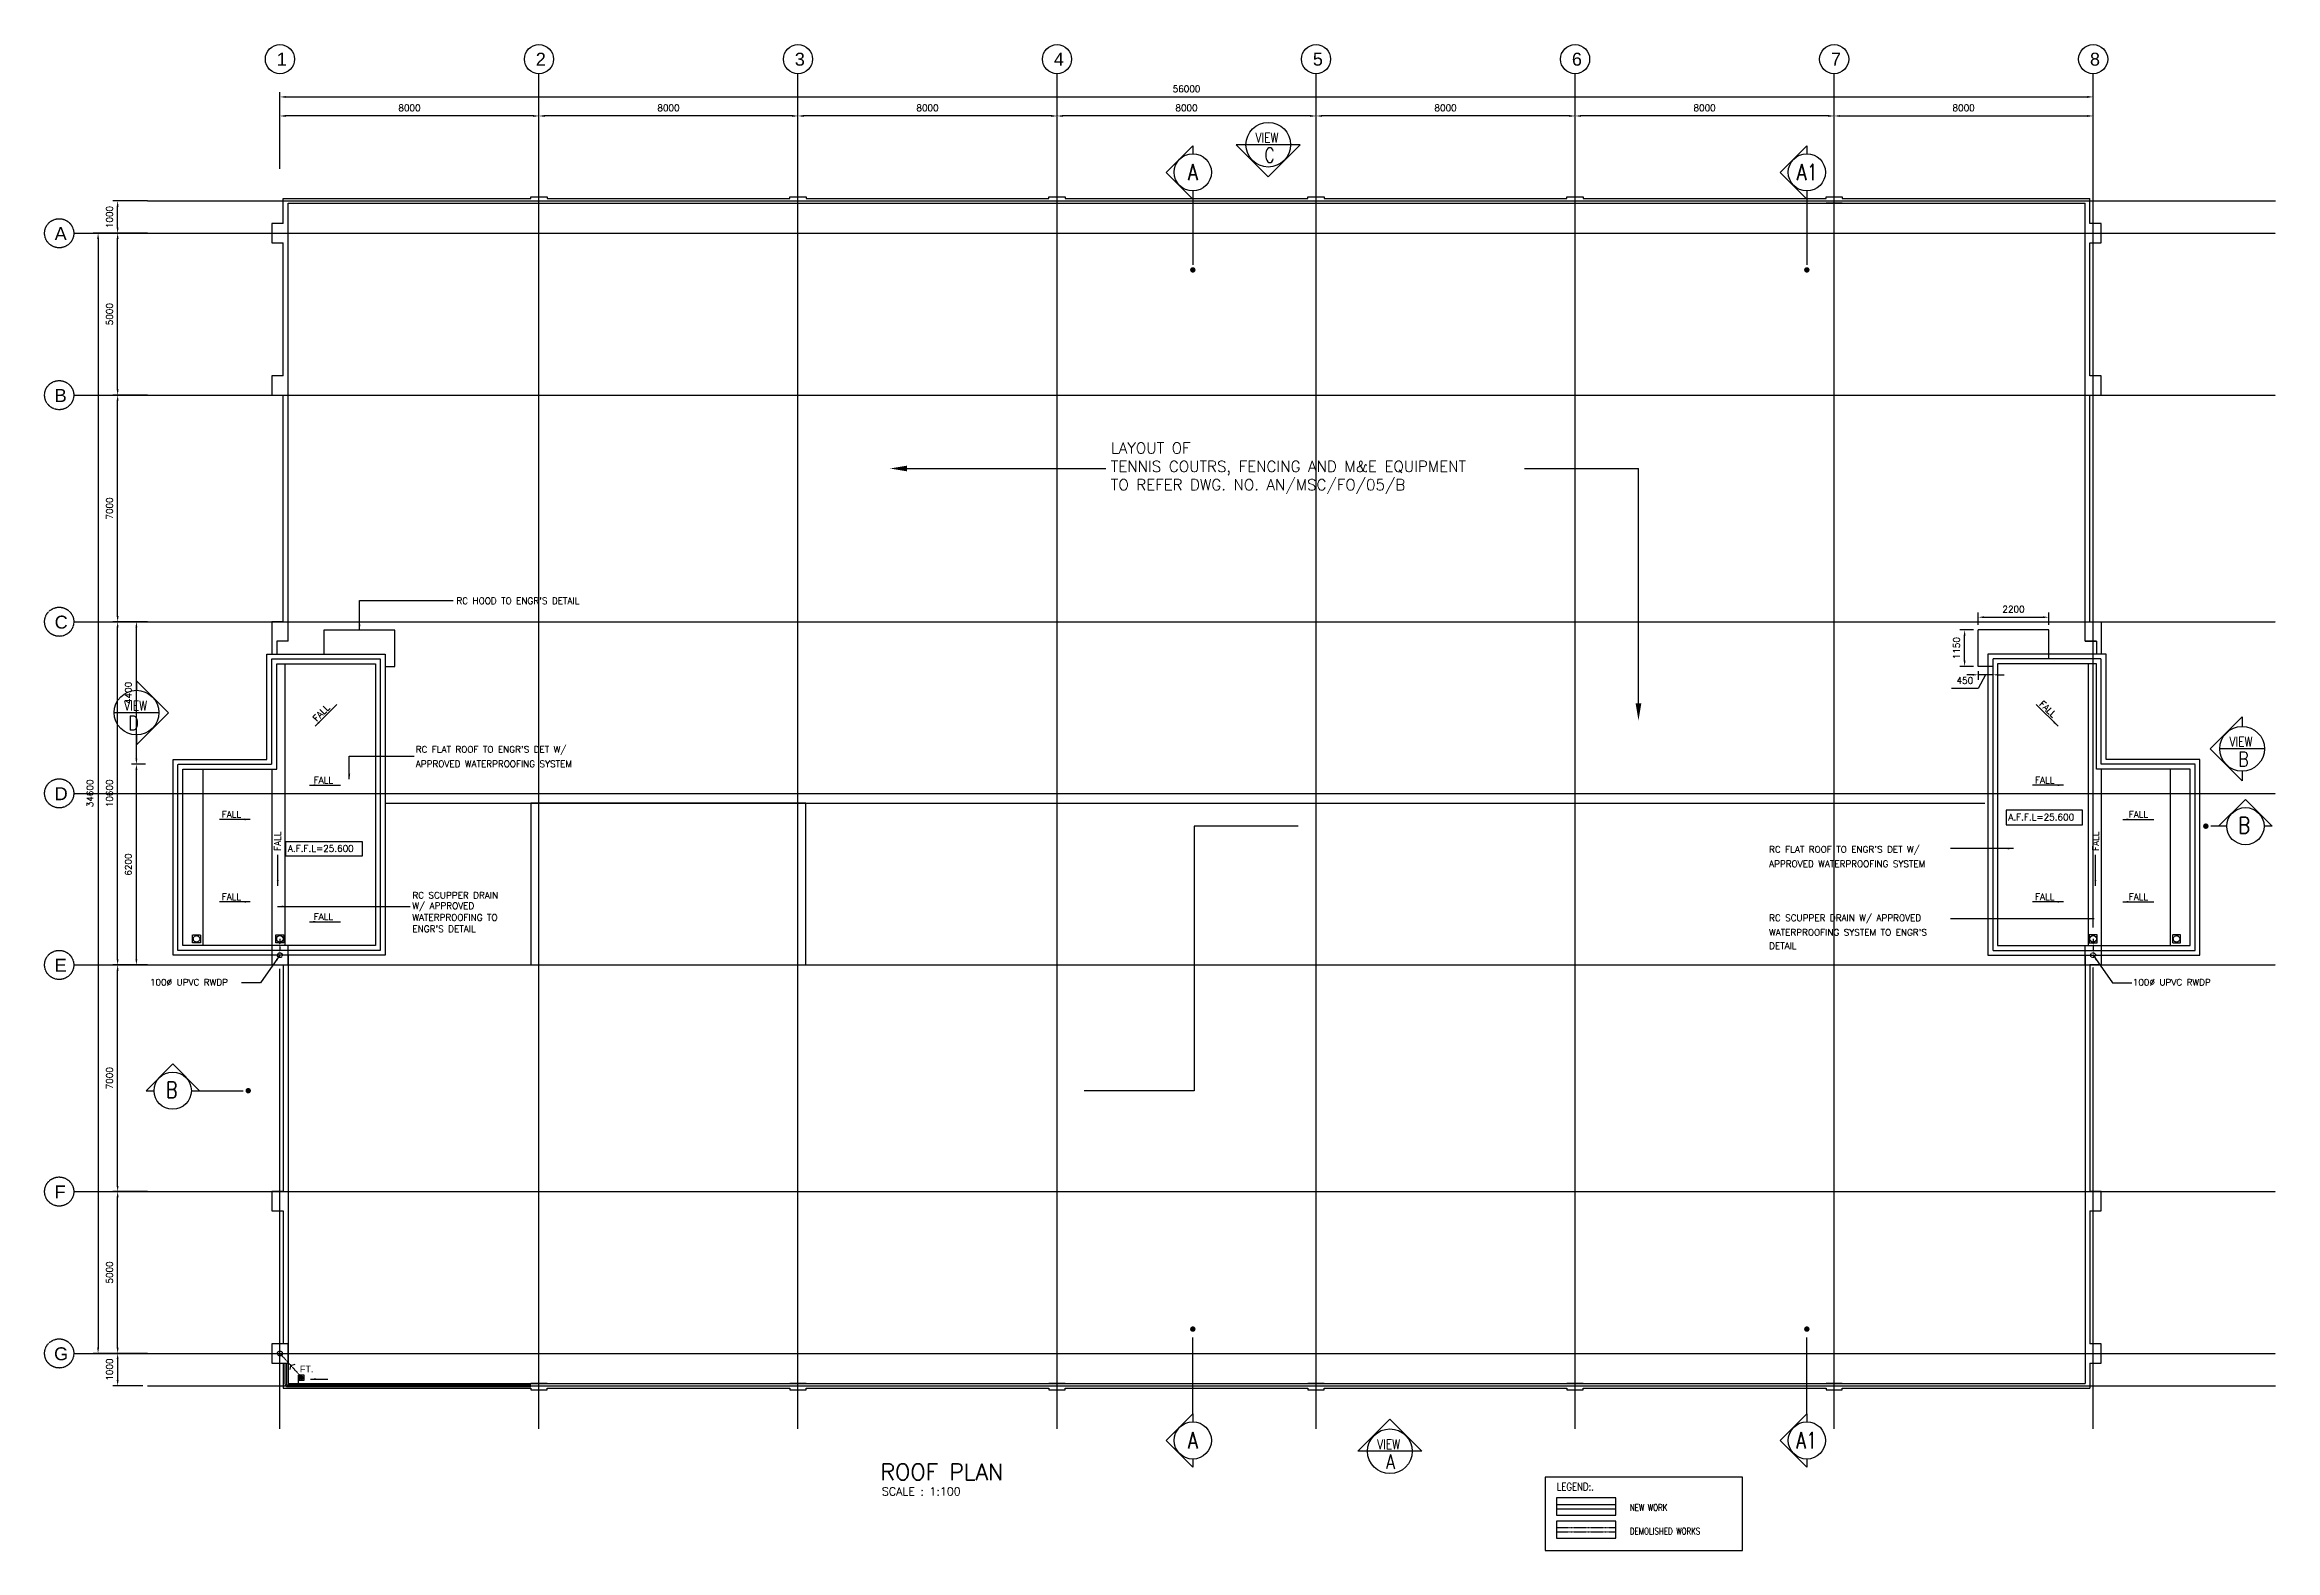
# Model space of a CAD drawing. Header units: millimetres. Extents: x -312260 to 194620, y -310600 to 21683.
# Drawn here: x 125724 to 194620, y -25303 to 21208 of the extents above; entities that cross this region are included whole.
import ezdxf

# ---------------------------------------------------------------- set-up
doc = ezdxf.new("R2010")
doc.units = ezdxf.units.MM
doc.header["$LTSCALE"] = 5
doc.header["$MEASUREMENT"] = 0
doc.header["$PDMODE"] = 3
for name, pattern in [('CENTER', [2, 1.25, -0.25, 0.25, -0.25]), ('DASHDOT', [1, 0.5, -0.25, 0, -0.25]), ('DASHDOT2', [0.5, 0.25, -0.125, 0, -0.125]), ('DASHED', [0.75, 0.5, -0.25]), ('DASHED2', [0.375, 0.25, -0.125]), ('DASHEDX2', [1.5, 1, -0.5]), ('HIDDEN', [0.375, 0.25, -0.125]), ('HIDDEN2', [0.1875, 0.125, -0.0625])]:
    doc.linetypes.add(name, pattern=pattern)
for name, color, linetype in [('DEMOLISHED- ASBUILT', 8, 'DASHED2'), ('DIM', 7, 'Continuous'), ('DRAIN', 5, 'Continuous'), ('extension', 7, 'Continuous'), ('FIX', 5, 'Continuous'), ('GRID', 9, 'CENTER'), ('HORDING', 4, 'DASHDOT'), ('LINE', 7, 'Continuous'), ('RAIL', 1, 'Continuous'), ('RWDP', 1, 'Continuous'), ('SPEC', 7, 'Continuous'), ('T35', 2, 'Continuous'), ('TEXT', 7, 'Continuous'), ('wall', 2, 'Continuous')]:
    doc.layers.add(name, color=color, linetype=linetype)
doc.styles.add('E', font='ROMANS.SHX', dxfattribs={"width": 0.9})
doc.styles.add('HELV', font='HELV.shx')
doc.styles.add('HELVL', font='HELVL.shx')
doc.styles.add('ROMANS', font='romans.shx', dxfattribs={"width": 0.9, "height": 450})
doc.styles.add('S100', font='ROMANS.shx', dxfattribs={"height": 200})
doc.dimstyles.new('S100', dxfattribs={"dimscale": 0, "dimtxt": 150, "dimasz": 175, "dimexe": 150, "dimexo": 150, "dimgap": 150, "dimtad": 1, "dimdec": 0, "dimzin": 0, "dimdsep": 46, "dimtxsty": 'S100', "dimcen": 0, "dimdle": 100, "dimclrd": 5, "dimclre": 5, "dimclrt": 1, "dimaunit": 1, "dimadec": 0, "dimazin": 0, "dimtfac": 1, "dimtdec": 0, "dimtofl": 0, "dimtmove": 1, "dimatfit": 3, "dimfxl": 1, "dimtolj": 1, "dimtzin": 0, "dimarcsym": 0})

# ---------------------------------------------------------------- blocks, each defined once
blk = doc.blocks.new('*D58')
at = {"layer": 'DEFPOINTS', "color": 0}
for p in [(172992, 19004), (172992, 19004), (180992, 17546)]:
    blk.add_point(p, dxfattribs=at)
at = {"layer": 'DIM', "color": 5, "lineweight": -2}
for p, q in [((180817, 19004), (173167, 19004)), ((180992, 17696), (180992, 19154))]:
    blk.add_line(p, q, dxfattribs=at)
at = {"layer": 'DIM', "color": 5}
for points in [[(173167, 19033), (173167, 18974), (172992, 19004)], [(180817, 19033), (180817, 18974), (180992, 19004)]]:
    blk.add_solid(points, dxfattribs=at)
at = {"layer": 'DIM', "color": 1, "insert": (176992, 19254), "char_height": 200, "attachment_point": 5, "style": 'S100'}
blk.add_mtext('\\A1;8000', dxfattribs=at)
blk = doc.blocks.new('*D59')
at = {"layer": 'DEFPOINTS', "color": 0}
for p in [(164992, 19004), (164992, 19004), (172992, 19004)]:
    blk.add_point(p, dxfattribs=at)
at = {"layer": 'DIM', "color": 5, "lineweight": -2}
blk.add_line((172817, 19004), (165167, 19004), dxfattribs=at)
at = {"layer": 'DIM', "color": 5}
for points in [[(165167, 19033), (165167, 18974), (164992, 19004)], [(172817, 19033), (172817, 18974), (172992, 19004)]]:
    blk.add_solid(points, dxfattribs=at)
at = {"layer": 'DIM', "color": 1, "insert": (168992, 19254), "char_height": 200, "attachment_point": 5, "style": 'S100'}
blk.add_mtext('\\A1;8000', dxfattribs=at)
blk = doc.blocks.new('*D60')
at = {"layer": 'DEFPOINTS', "color": 0}
for p in [(156992, 19004), (156992, 19004), (164992, 19004)]:
    blk.add_point(p, dxfattribs=at)
at = {"layer": 'DIM', "color": 5, "lineweight": -2}
blk.add_line((164817, 19004), (157167, 19004), dxfattribs=at)
at = {"layer": 'DIM', "color": 5}
for points in [[(157167, 19033), (157167, 18974), (156992, 19004)], [(164817, 19033), (164817, 18974), (164992, 19004)]]:
    blk.add_solid(points, dxfattribs=at)
at = {"layer": 'DIM', "color": 1, "insert": (160992, 19254), "char_height": 200, "attachment_point": 5, "style": 'S100'}
blk.add_mtext('\\A1;8000', dxfattribs=at)
blk = doc.blocks.new('*D61')
at = {"layer": 'DEFPOINTS', "color": 0}
for p in [(148992, 19004), (148992, 19004), (156992, 19004)]:
    blk.add_point(p, dxfattribs=at)
at = {"layer": 'DIM', "color": 5, "lineweight": -2}
blk.add_line((156817, 19004), (149167, 19004), dxfattribs=at)
at = {"layer": 'DIM', "color": 5}
for points in [[(149167, 19033), (149167, 18974), (148992, 19004)], [(156817, 19033), (156817, 18974), (156992, 19004)]]:
    blk.add_solid(points, dxfattribs=at)
at = {"layer": 'DIM', "color": 1, "insert": (152992, 19254), "char_height": 200, "attachment_point": 5, "style": 'S100'}
blk.add_mtext('\\A1;8000', dxfattribs=at)
blk = doc.blocks.new('*D62')
at = {"layer": 'DEFPOINTS', "color": 0}
for p in [(140992, 19004), (140992, 19004), (148992, 19004)]:
    blk.add_point(p, dxfattribs=at)
at = {"layer": 'DIM', "color": 5, "lineweight": -2}
blk.add_line((148817, 19004), (141167, 19004), dxfattribs=at)
at = {"layer": 'DIM', "color": 5}
for points in [[(141167, 19033), (141167, 18974), (140992, 19004)], [(148817, 19033), (148817, 18974), (148992, 19004)]]:
    blk.add_solid(points, dxfattribs=at)
at = {"layer": 'DIM', "color": 1, "insert": (144992, 19254), "char_height": 200, "attachment_point": 5, "style": 'S100'}
blk.add_mtext('\\A1;8000', dxfattribs=at)
blk = doc.blocks.new('*D63')
at = {"layer": 'DEFPOINTS', "color": 0}
for p in [(132992, 19004), (132992, 19004), (140992, 19004)]:
    blk.add_point(p, dxfattribs=at)
at = {"layer": 'DIM', "color": 5, "lineweight": -2}
blk.add_line((140817, 19004), (133167, 19004), dxfattribs=at)
at = {"layer": 'DIM', "color": 5}
for points in [[(133167, 19033), (133167, 18974), (132992, 19004)], [(140817, 19033), (140817, 18974), (140992, 19004)]]:
    blk.add_solid(points, dxfattribs=at)
at = {"layer": 'DIM', "color": 1, "insert": (136992, 19254), "char_height": 200, "attachment_point": 5, "style": 'S100'}
blk.add_mtext('\\A1;8000', dxfattribs=at)
blk = doc.blocks.new('*D64')
at = {"layer": 'DEFPOINTS', "color": 0}
for p in [(188992, 19592), (132992, 17225), (188992, 17225)]:
    blk.add_point(p, dxfattribs=at)
at = {"layer": 'DIM', "color": 5, "lineweight": -2}
for p, q in [((132992, 17375), (132992, 19742)), ((133167, 19592), (188817, 19592)), ((188992, 17375), (188992, 19742))]:
    blk.add_line(p, q, dxfattribs=at)
at = {"layer": 'DIM', "color": 5}
for points in [[(133167, 19621), (133167, 19562), (132992, 19592)], [(188817, 19621), (188817, 19562), (188992, 19592)]]:
    blk.add_solid(points, dxfattribs=at)
at = {"layer": 'DIM', "color": 1, "insert": (160992, 19842), "char_height": 200, "attachment_point": 5, "style": 'S100'}
blk.add_mtext('\\A1;56000', dxfattribs=at)
blk = doc.blocks.new('*D65')
at = {"layer": 'DEFPOINTS', "color": 0}
for p in [(188992, 19004), (180992, 17546), (188992, 17546)]:
    blk.add_point(p, dxfattribs=at)
at = {"layer": 'DIM', "color": 5, "lineweight": -2}
for p, q in [((180992, 17696), (180992, 19154)), ((181167, 19004), (188817, 19004)), ((188992, 17696), (188992, 19154))]:
    blk.add_line(p, q, dxfattribs=at)
at = {"layer": 'DIM', "color": 5}
for points in [[(181167, 19033), (181167, 18974), (180992, 19004)], [(188817, 19033), (188817, 18974), (188992, 19004)]]:
    blk.add_solid(points, dxfattribs=at)
at = {"layer": 'DIM', "color": 1, "insert": (184992, 19254), "char_height": 200, "attachment_point": 5, "style": 'S100'}
blk.add_mtext('\\A1;8000', dxfattribs=at)
blk = doc.blocks.new('*D66')
at = {"layer": 'DEFPOINTS', "color": 0}
for p in [(128558, -1019), (128986, -1019), (128986, -7219)]:
    blk.add_point(p, dxfattribs=at)
at = {"layer": 'DIM', "color": 5, "lineweight": -2}
for p, q in [((128836, -1019), (128408, -1019)), ((128558, -7044), (128558, -1194)), ((128836, -7219), (128408, -7219))]:
    blk.add_line(p, q, dxfattribs=at)
at = {"layer": 'DIM', "color": 5}
for points in [[(128529, -1194), (128588, -1194), (128558, -1019)], [(128529, -7044), (128588, -7044), (128558, -7219)]]:
    blk.add_solid(points, dxfattribs=at)
at = {"layer": 'DIM', "color": 1, "insert": (128308, -4119), "char_height": 200, "attachment_point": 5, "rotation": 90, "style": 'S100'}
blk.add_mtext('\\A1;6200', dxfattribs=at)
blk = doc.blocks.new('*D67')
at = {"layer": 'DEFPOINTS', "color": 0}
for p in [(128558, 3381), (128986, 3381), (128986, -1019)]:
    blk.add_point(p, dxfattribs=at)
at = {"layer": 'DIM', "color": 5, "lineweight": -2}
for p, q in [((128836, 3381), (128408, 3381)), ((128558, -844), (128558, 3206)), ((128836, -1019), (128408, -1019))]:
    blk.add_line(p, q, dxfattribs=at)
at = {"layer": 'DIM', "color": 5}
for points in [[(128529, 3206), (128588, 3206), (128558, 3381)], [(128529, -844), (128588, -844), (128558, -1019)]]:
    blk.add_solid(points, dxfattribs=at)
at = {"layer": 'DIM', "color": 1, "insert": (128308, 1181), "char_height": 200, "attachment_point": 5, "rotation": 90, "style": 'S100'}
blk.add_mtext('\\A1;4400', dxfattribs=at)
blk = doc.blocks.new('*D68')
at = {"layer": 'DEFPOINTS', "color": 0}
for p in [(127979, -14219), (129053, -14219), (129053, -19219)]:
    blk.add_point(p, dxfattribs=at)
at = {"layer": 'DIM', "color": 5, "lineweight": -2}
for p, q in [((128903, -14219), (127829, -14219)), ((127979, -19044), (127979, -14394)), ((128903, -19219), (127829, -19219))]:
    blk.add_line(p, q, dxfattribs=at)
at = {"layer": 'DIM', "color": 5}
for points in [[(127949, -14394), (128008, -14394), (127979, -14219)], [(127949, -19044), (128008, -19044), (127979, -19219)]]:
    blk.add_solid(points, dxfattribs=at)
at = {"layer": 'DIM', "color": 1, "insert": (127729, -16719), "char_height": 200, "attachment_point": 5, "rotation": 90, "style": 'S100'}
blk.add_mtext('\\A1;5000', dxfattribs=at)
blk = doc.blocks.new('*D69')
at = {"layer": 'DEFPOINTS', "color": 0}
for p in [(127979, -7219), (129053, -7219), (129053, -14219)]:
    blk.add_point(p, dxfattribs=at)
at = {"layer": 'DIM', "color": 5, "lineweight": -2}
for p, q in [((128903, -7219), (127829, -7219)), ((127979, -14044), (127979, -7394)), ((128903, -14219), (127829, -14219))]:
    blk.add_line(p, q, dxfattribs=at)
at = {"layer": 'DIM', "color": 5}
for points in [[(127949, -7394), (128008, -7394), (127979, -7219)], [(127949, -14044), (128008, -14044), (127979, -14219)]]:
    blk.add_solid(points, dxfattribs=at)
at = {"layer": 'DIM', "color": 1, "insert": (127729, -10719), "char_height": 200, "attachment_point": 5, "rotation": 90, "style": 'S100'}
blk.add_mtext('\\A1;7000', dxfattribs=at)
blk = doc.blocks.new('*D70')
at = {"layer": 'DEFPOINTS', "color": 0}
for p in [(127979, 3381), (129053, 3381), (129053, -7219)]:
    blk.add_point(p, dxfattribs=at)
at = {"layer": 'DIM', "color": 5, "lineweight": -2}
for p, q in [((128903, 3381), (127829, 3381)), ((127979, -7044), (127979, 3206)), ((128903, -7219), (127829, -7219))]:
    blk.add_line(p, q, dxfattribs=at)
at = {"layer": 'DIM', "color": 5}
for points in [[(127949, 3206), (128008, 3206), (127979, 3381)], [(127949, -7044), (128008, -7044), (127979, -7219)]]:
    blk.add_solid(points, dxfattribs=at)
at = {"layer": 'DIM', "color": 1, "insert": (127729, -1919), "char_height": 200, "attachment_point": 5, "rotation": 90, "style": 'S100'}
blk.add_mtext('\\A1;10600', dxfattribs=at)
blk = doc.blocks.new('*D71')
at = {"layer": 'DEFPOINTS', "color": 0}
for p in [(127979, 10381), (129053, 10381), (129053, 3381)]:
    blk.add_point(p, dxfattribs=at)
at = {"layer": 'DIM', "color": 5, "lineweight": -2}
for p, q in [((128903, 10381), (127829, 10381)), ((127979, 3556), (127979, 10206)), ((128903, 3381), (127829, 3381))]:
    blk.add_line(p, q, dxfattribs=at)
at = {"layer": 'DIM', "color": 5}
for points in [[(127949, 10206), (128008, 10206), (127979, 10381)], [(127949, 3556), (128008, 3556), (127979, 3381)]]:
    blk.add_solid(points, dxfattribs=at)
at = {"layer": 'DIM', "color": 1, "insert": (127729, 6881), "char_height": 200, "attachment_point": 5, "rotation": 90, "style": 'S100'}
blk.add_mtext('\\A1;7000', dxfattribs=at)
blk = doc.blocks.new('*D72')
at = {"layer": 'DEFPOINTS', "color": 0}
for p in [(127979, 15381), (129053, 15381), (129053, 10381)]:
    blk.add_point(p, dxfattribs=at)
at = {"layer": 'DIM', "color": 5, "lineweight": -2}
for p, q in [((128903, 15381), (127829, 15381)), ((127979, 10556), (127979, 15206)), ((128903, 10381), (127829, 10381))]:
    blk.add_line(p, q, dxfattribs=at)
at = {"layer": 'DIM', "color": 5}
for points in [[(127949, 15206), (128008, 15206), (127979, 15381)], [(127949, 10556), (128008, 10556), (127979, 10381)]]:
    blk.add_solid(points, dxfattribs=at)
at = {"layer": 'DIM', "color": 1, "insert": (127729, 12881), "char_height": 200, "attachment_point": 5, "rotation": 90, "style": 'S100'}
blk.add_mtext('\\A1;5000', dxfattribs=at)
blk = doc.blocks.new('*D73')
at = {"layer": 'DEFPOINTS', "color": 0}
for p in [(129053, 15381), (127375, -19219), (129053, -19219)]:
    blk.add_point(p, dxfattribs=at)
at = {"layer": 'DIM', "color": 5, "lineweight": -2}
for p, q in [((128903, 15381), (127225, 15381)), ((127375, 15206), (127375, -19044)), ((128903, -19219), (127225, -19219))]:
    blk.add_line(p, q, dxfattribs=at)
at = {"layer": 'DIM', "color": 5}
for points in [[(127346, 15206), (127404, 15206), (127375, 15381)], [(127346, -19044), (127404, -19044), (127375, -19219)]]:
    blk.add_solid(points, dxfattribs=at)
at = {"layer": 'DIM', "color": 1, "insert": (127125, -1919), "char_height": 200, "attachment_point": 5, "rotation": 90, "style": 'S100'}
blk.add_mtext('\\A1;34600', dxfattribs=at)
blk = doc.blocks.new('*D74')
at = {"layer": 'DEFPOINTS', "color": 0}
for p in [(127979, 16381), (129053, 16381), (129053, 15381)]:
    blk.add_point(p, dxfattribs=at)
at = {"layer": 'DIM', "color": 5, "lineweight": -2}
for p, q in [((128903, 16381), (127829, 16381)), ((127979, 15556), (127979, 16206)), ((128903, 15381), (127829, 15381))]:
    blk.add_line(p, q, dxfattribs=at)
at = {"layer": 'DIM', "color": 5}
for points in [[(127949, 16206), (128008, 16206), (127979, 16381)], [(127949, 15556), (128008, 15556), (127979, 15381)]]:
    blk.add_solid(points, dxfattribs=at)
at = {"layer": 'DIM', "color": 1, "insert": (127729, 15881), "char_height": 200, "attachment_point": 5, "rotation": 90, "style": 'S100'}
blk.add_mtext('\\A1;1000', dxfattribs=at)
blk = doc.blocks.new('*D75')
at = {"layer": 'DEFPOINTS', "color": 0}
for p in [(128903, -19219), (127979, -20219), (128903, -20219)]:
    blk.add_point(p, dxfattribs=at)
at = {"layer": 'DIM', "color": 5, "lineweight": -2}
for p, q in [((128753, -19219), (127829, -19219)), ((127979, -19394), (127979, -20044)), ((128753, -20219), (127829, -20219))]:
    blk.add_line(p, q, dxfattribs=at)
at = {"layer": 'DIM', "color": 5}
for points in [[(127949, -19394), (128008, -19394), (127979, -19219)], [(127949, -20044), (128008, -20044), (127979, -20219)]]:
    blk.add_solid(points, dxfattribs=at)
at = {"layer": 'DIM', "color": 1, "insert": (127729, -19719), "char_height": 200, "attachment_point": 5, "rotation": 90, "style": 'S100'}
blk.add_mtext('\\A1;1000', dxfattribs=at)
blk = doc.blocks.new('*D98')
at = {"layer": 'DEFPOINTS', "color": 0}
for p in [(185442, 2001), (185442, 1742), (185892, 2001)]:
    blk.add_point(p, dxfattribs=at)
at = {"layer": 'DIM', "color": 5, "lineweight": -2}
for p, q in [((185267, 1742), (185092, 1742)), ((185667, 1742), (185436, 1317)), ((185442, 1851), (185442, 1592)), ((185892, 1742), (185442, 1742)), ((185892, 1851), (185892, 1592)), ((186067, 1742), (186242, 1742)), ((185436, 1317), (184622, 1317))]:
    blk.add_line(p, q, dxfattribs=at)
at = {"layer": 'DIM', "color": 5}
for points in [[(185267, 1772), (185267, 1713), (185442, 1742)], [(186067, 1772), (186067, 1713), (185892, 1742)]]:
    blk.add_solid(points, dxfattribs=at)
at = {"layer": 'DIM', "color": 1, "insert": (185029, 1567), "char_height": 200, "attachment_point": 5, "style": 'S100'}
blk.add_mtext('\\A1;450', dxfattribs=at)
blk = doc.blocks.new('*D99')
at = {"layer": 'DEFPOINTS', "color": 0}
for p in [(185022, 3131), (185442, 3131), (185442, 2001)]:
    blk.add_point(p, dxfattribs=at)
at = {"layer": 'DIM', "color": 5, "lineweight": -2}
for p, q in [((185292, 3131), (184872, 3131)), ((185022, 2176), (185022, 2956)), ((185292, 2001), (184872, 2001))]:
    blk.add_line(p, q, dxfattribs=at)
at = {"layer": 'DIM', "color": 5}
for points in [[(184993, 2956), (185051, 2956), (185022, 3131)], [(184993, 2176), (185051, 2176), (185022, 2001)]]:
    blk.add_solid(points, dxfattribs=at)
at = {"layer": 'DIM', "color": 1, "insert": (184772, 2566), "char_height": 200, "attachment_point": 5, "rotation": 90, "style": 'S100'}
blk.add_mtext('\\A1;1150', dxfattribs=at)
blk = doc.blocks.new('*D100')
at = {"layer": 'DEFPOINTS', "color": 0}
for p in [(187622, 3521), (185442, 3131), (187622, 3131)]:
    blk.add_point(p, dxfattribs=at)
at = {"layer": 'DIM', "color": 5, "lineweight": -2}
for p, q in [((185442, 3281), (185442, 3671)), ((185617, 3521), (187447, 3521)), ((187622, 3281), (187622, 3671))]:
    blk.add_line(p, q, dxfattribs=at)
at = {"layer": 'DIM', "color": 5}
for points in [[(185617, 3550), (185617, 3492), (185442, 3521)], [(187447, 3550), (187447, 3492), (187622, 3521)]]:
    blk.add_solid(points, dxfattribs=at)
at = {"layer": 'DIM', "color": 1, "insert": (186532, 3771), "char_height": 200, "attachment_point": 5, "style": 'S100'}
blk.add_mtext('\\A1;2200', dxfattribs=at)
blk = doc.blocks.new('FT')
at = {"layer": 'FIX', "color": 6, "linetype": 'Continuous'}
for p, q in [((-102916, 3485), (-102974, 3542)), ((-102947, 3489), (-102969, 3511)), ((-102897, 3492), (-102966, 3561)), ((-102883, 3505), (-102953, 3575)), ((-102875, 3524), (-102934, 3583)), ((-102878, 3553), (-102905, 3580))]:
    blk.add_line(p, q, dxfattribs=at)
blk.add_lwpolyline([(-102849, 3609), (-102999, 3609), (-102999, 3459), (-102849, 3459)], close=True, dxfattribs=at)
blk.add_circle((-102924, 3534), 50, dxfattribs=at)
blk = doc.blocks.new('A$C6FCB095C')
at = {"layer": 'DRAIN'}
blk.add_lwpolyline([(817, 400), (817, 150)], dxfattribs=at)
at = {"layer": 'LINE', "color": 2}
blk.add_lwpolyline([(500, 1375), (0, 1375), (0, 775), (500, 775)], close=True, dxfattribs=at)
at = {"layer": 'LINE'}
for points in [[(350, 775), (350, 0)], [(500, 775), (500, 150)]]:
    blk.add_lwpolyline(points, dxfattribs=at)
at = {"layer": 'RAIL', "color": 5, "ltscale": 1000}
for points in [[(400, 775), (400, 145, 0.414214), (495, 50), (8000, 50)], [(450, 775), (450, 145, 0.414214), (495, 100), (8000, 100)]]:
    blk.add_lwpolyline(points, format="xyb", dxfattribs=at)
at = {"layer": 'RWDP', "color": 2, "linetype": 'DASHDOT2'}
blk.add_line((926, 331), (250, 1075), dxfattribs=at)
at = {"layer": 'RWDP'}
for p, q in [((566, 575), (588, 703)), ((588, 703), (720, 745))]:
    blk.add_line(p, q, dxfattribs=at)
at = {"layer": 'RWDP', "color": 6, "linetype": 'HIDDEN2'}
blk.add_circle((250, 1075), 75, dxfattribs=at)
at = {"layer": 'wall'}
blk.add_blockref('FT', (103845, -3209), dxfattribs=at)
at = {"color": 1, "style": 'HELVL'}
blk.add_text('FT.', height=200, rotation=0, dxfattribs=at).set_placement((866, 495))
at = {"layer": 'RWDP'}
blk.add_leader([(1189, 282), (1728, 282)], dimstyle='S100', override={"dimscale": 1, "dimtad": 0}, dxfattribs=at)

msp = doc.modelspace()

# ---------------------------------------------------------------- linework, layer by layer
at = {"color": 3}
for p, q in [((161185.2, 18085.4), (160360.7, 17260.8)), ((161185.2, 18085.4), (161185.2, 17838.4)), ((180149.2, 18085.4), (179324.7, 17260.8)), ((180149.2, 18085.4), (180149.2, 17838.4)), ((161185.2, 16436.3), (160360.7, 17260.8)), ((180149.2, 16436.3), (179324.7, 17260.8)), ((161185.2, 16688.4), (161185.2, 16436.3)), ((180149.2, 16688.4), (180149.2, 16436.3)), ((161185.2, 16436.3), (161185.2, 14407)), ((180149.2, 16436.3), (180149.2, 14407)), ((192867.9, -2933.3), (193692.4, -2108.8)), ((194517, -2933.3), (193692.4, -2108.8)), ((192867.9, -2933.3), (192629.2, -2933.3)), ((193120, -2933.3), (192867.9, -2933.3)), ((194517, -2933.3), (194270, -2933.3)), ((128858.4, -11103.6), (129682.9, -10279.1)), ((130507.5, -11103.6), (129682.9, -10279.1)), ((128858.4, -11103.6), (129105.3, -11103.6)), ((130255.3, -11103.6), (130507.5, -11103.6)), ((130507.5, -11103.6), (131853.7, -11103.6)), ((161185.2, -21085.1), (161185.2, -18724.9)), ((180149.2, -21085.1), (180149.2, -18724.9)), ((161185.2, -21085.1), (160360.7, -21909.7)), ((161185.2, -21085.1), (161185.2, -21332.1)), ((180149.2, -21085.1), (179324.7, -21909.7)), ((180149.2, -21085.1), (180149.2, -21332.1)), ((161185.2, -22734.2), (160360.7, -21909.7)), ((180149.2, -22734.2), (179324.7, -21909.7)), ((161185.2, -22482.1), (161185.2, -22734.2)), ((180149.2, -22482.1), (180149.2, -22734.2))]:
    msp.add_line(p, q, dxfattribs=at)
for p, q in [((164205.9, 18116.1), (162825.9, 18116.1)), ((127871.4, 574.7), (129251.4, 574.7)), ((194283.7, -543.8), (192903.7, -543.8)), ((167961.1, -22239.9), (166581.1, -22239.9))]:
    msp.add_line(p, q)
at = {"color": 3, "const_width": 83.6}
for points in [[(161143.5, 14249, 1), (161227, 14249, 1)], [(180107.4, 14249, 1), (180191, 14249, 1)], [(192472, -2891.5, 1), (192472, -2975.1, 1)], [(132011.7, -11061.9, -1), (132011.7, -11145.4, -1)], [(161143.5, -18467.9, 1), (161227, -18467.9, 1)], [(180107.4, -18467.9, 1), (180191, -18467.9, 1)]]:
    msp.add_lwpolyline(points, format="xyb", close=True, dxfattribs=at)
at = {"color": 1}
for points in [[(188666.4, -2440), (186305.3, -2440), (186305.3, -2886.8), (188666.4, -2886.8)], [(133170.2, -3408.4), (135531.3, -3408.4), (135531.3, -3855.2), (133170.2, -3855.2)]]:
    msp.add_lwpolyline(points, close=True, dxfattribs=at)
at = {"color": 3}
msp.add_lwpolyline([(164441.7, -2933.3), (161222.6, -2933.3), (161222.6, -11103.6), (157826.5, -11103.6)], dxfattribs=at)
for centre, radius in [((163515.9, 18116.1), 690), ((161185.2, 17263.4), 575), ((180149.2, 17263.4), 575), ((128561.4, 574.7), 690), ((193593.7, -543.8), 690), ((193695, -2933.3), 575), ((129680.3, -11103.6), 575), ((161185.2, -21907.1), 575), ((161185.2, -21907.1), 575), ((180149.2, -21907.1), 575), ((167271.1, -22239.9), 690)]:
    msp.add_circle(centre, radius, dxfattribs=at)
at = {"layer": 'DEMOLISHED- ASBUILT', "color": 1, "linetype": 'DASHEDX2'}
for p, q in [((130612.2, -1169.3), (130612.2, -6619.3)), ((191371, -1169.3), (191371, -6619.3))]:
    msp.add_line(p, q, dxfattribs=at)
at = {"layer": 'DEMOLISHED- ASBUILT', "color": 7, "linetype": 'Continuous'}
for p, q in [((172420.3, -23880.8), (174249.3, -23880.8)), ((172420.3, -24015.8), (174249.3, -24015.8))]:
    msp.add_line(p, q, dxfattribs=at)
at = {"layer": 'DEMOLISHED- ASBUILT', "color": 7, "linetype": 'DASHED'}
for p, q in [((172420.3, -24594.8), (174249.3, -24594.8)), ((172420.3, -24729.8), (174249.3, -24729.8))]:
    msp.add_line(p, q, dxfattribs=at)
at = {"layer": 'DEMOLISHED- ASBUILT', "color": 1, "linetype": 'DASHEDX2'}
for points in [[(132741.6, -1169.3), (132741.6, -6619.3)], [(189241.6, -1169.3), (189241.6, -6619.3)]]:
    msp.add_lwpolyline(points, dxfattribs=at)
for points in [[(130290.9, -6539.5), (130290.9, -6289.5), (130540.9, -6289.5), (130540.9, -6539.5)], [(191692.3, -6539.5), (191692.3, -6289.5), (191442.3, -6289.5), (191442.3, -6539.5)]]:
    msp.add_lwpolyline(points, close=True, dxfattribs=at)
at = {"layer": 'DEMOLISHED- ASBUILT', "color": 1, "linetype": 'Continuous'}
for points in [[(172420.3, -24210.9), (174249.3, -24210.9), (174249.3, -23682.5), (172420.3, -23682.5)], [(172420.3, -24924.9), (174249.3, -24924.9), (174249.3, -24396.5), (172420.3, -24396.5)]]:
    msp.add_lwpolyline(points, close=True, dxfattribs=at)
at = {"layer": 'DEMOLISHED- ASBUILT', "color": 1, "linetype": 'DASHEDX2'}
for centre in [(130415.9, -6414.5), (191567.3, -6414.5)]:
    msp.add_circle(centre, 100, dxfattribs=at)
at = {"layer": 'extension', "color": 6}
for p, q in [((136241.6, -2219.3), (137641.6, -2219.3)), ((137641.6, -2219.3), (185641.6, -2219.3))]:
    msp.add_line(p, q, dxfattribs=at)
at = {"layer": 'FIX', "color": 6, "linetype": 'Continuous'}
for points in [[(132866.6, -6539.5), (132866.6, -6289.5), (133116.6, -6289.5), (133116.6, -6539.5)], [(189116.6, -6539.5), (189116.6, -6289.5), (188866.6, -6289.5), (188866.6, -6539.5)]]:
    msp.add_lwpolyline(points, close=True, dxfattribs=at)
for centre in [(132991.6, -6414.5), (188991.6, -6414.5)]:
    msp.add_circle(centre, 100, dxfattribs=at)
at = {"layer": 'GRID', "linetype": 'CENTER', "ltscale": 2}
for p, q in [((140991.6, -21553.2), (140991.6, 20308)), ((148991.6, -21553.2), (148991.6, 20308)), ((156991.6, -21553.2), (156991.6, 20308)), ((164991.6, -21553.2), (164991.6, 20308)), ((172991.6, -21553.2), (172991.6, 20308)), ((180991.6, -21553.2), (180991.6, 20308)), ((188991.6, -6058.9), (188991.6, 20308)), ((128903.3, 16380.7), (194620.1, 16380.7)), ((126623.7, 15380.7), (194620.1, 15380.7)), ((126623.7, 10380.7), (194620.1, 10380.7)), ((126623.7, 3380.7), (194620.1, 3380.7)), ((126623.7, -1919.3), (194620.1, -1919.3)), ((126623.7, -7219.3), (194620.1, -7219.3)), ((132991.6, -21553.2), (132991.6, -7339.1)), ((188991.6, -21553.2), (188991.6, -7292.7)), ((126623.7, -14219.3), (194620.1, -14219.3)), ((126623.7, -19219.3), (194620.1, -19219.3)), ((128903.3, -20219.3), (194620.1, -20219.3))]:
    msp.add_line(p, q, dxfattribs=at)
at = {"layer": 'GRID', "color": 7, "linetype": 'Continuous'}
for centre in [(132991.6, 20758), (140991.6, 20758), (148991.6, 20758), (156991.6, 20758), (164991.6, 20758), (172991.6, 20758), (180991.6, 20758), (188991.6, 20758)]:
    msp.add_circle(centre, 450, dxfattribs=at)
at = {"layer": 'GRID', "color": 7, "linetype": 'CENTER', "ltscale": 2}
for centre in [(126173.7, 15380.7), (126173.7, 10380.7), (126173.7, 3380.7), (126173.7, -1919.3), (126173.7, -7219.3), (126173.7, -14219.3), (126173.7, -19219.3)]:
    msp.add_circle(centre, 450, dxfattribs=at)
at = {"layer": 'HORDING', "color": 5, "linetype": 'Continuous'}
msp.add_lwpolyline([(172068.7, -25302.9), (178160.9, -25302.9), (178160.9, -23036.6), (172068.7, -23036.6)], close=True, dxfattribs=at)
at = {"layer": 'LINE', "color": 6, "ltscale": 2}
for p, q in [((133091.6, 16455.7), (140741.6, 16455.7)), ((133241.6, 16305.7), (188741.6, 16305.7)), ((140741.6, 16505.7), (141241.6, 16505.7)), ((141241.6, 16455.7), (148741.6, 16455.7)), ((148741.6, 16505.7), (149241.6, 16505.7)), ((149241.6, 16455.7), (156741.6, 16455.7)), ((156741.6, 16505.7), (157241.6, 16505.7)), ((157241.6, 16455.7), (164741.6, 16455.7)), ((164741.6, 16505.7), (165241.6, 16505.7)), ((165241.6, 16455.7), (172741.6, 16455.7)), ((172741.6, 16505.7), (173241.6, 16505.7)), ((173241.6, 16455.7), (180741.6, 16455.7)), ((180741.6, 16505.7), (181241.6, 16505.7)), ((181241.6, 16455.7), (188891.6, 16455.7)), ((188741.6, 15680.7), (188741.6, 16305.7)), ((188891.6, 15680.7), (188891.6, 16455.7)), ((133241.6, 10380.7), (133241.6, 15680.7)), ((188741.6, 10980.7), (188741.6, 15680.7)), ((133091.6, 10980.7), (133091.6, 15080.7)), ((188891.6, 10980.7), (188891.6, 15080.7)), ((133091.6, 3380.7), (133091.6, 10380.7)), ((133241.6, 2780.7), (133241.6, 10380.7)), ((188741.6, 3380.7), (188741.6, 10980.7)), ((188891.6, 3380.7), (188891.6, 10380.7)), ((188741.6, 2780.7), (188741.6, 3380.7)), ((189091.6, 2780.7), (188741.6, 2780.7)), ((133091.6, -7219.3), (133091.6, -14219.3)), ((133241.6, -6919.3), (133241.6, -14819.3)), ((188741.6, -6919.3), (188741.6, -14819.3)), ((188891.6, -7219.3), (188891.6, -14219.3)), ((133091.6, -14819.3), (133091.6, -18919.3)), ((133241.6, -14819.3), (133241.6, -18919.3)), ((188741.6, -14819.3), (188741.6, -18919.3)), ((188891.6, -14819.3), (188891.6, -18919.3)), ((188741.6, -18919.3), (188741.6, -20144.3)), ((188891.6, -19519.3), (188891.6, -20294.3)), ((133091.6, -20294.3), (140741.6, -20294.3)), ((133241.6, -20144.3), (188741.6, -20144.3)), ((133558.9, -20144.3), (137444.9, -20144.3)), ((137444.9, -20144.3), (171428.9, -20144.3)), ((140741.6, -20344.3), (141241.6, -20344.3)), ((141241.6, -20294.3), (148741.6, -20294.3)), ((148741.6, -20344.3), (149241.6, -20344.3)), ((149241.6, -20294.3), (156741.6, -20294.3)), ((156741.6, -20344.3), (157241.6, -20344.3)), ((157241.6, -20294.3), (164741.6, -20294.3)), ((164741.6, -20344.3), (165241.6, -20344.3)), ((165241.6, -20294.3), (172741.6, -20294.3)), ((172741.6, -20344.3), (173241.6, -20344.3)), ((173241.6, -20294.3), (180741.6, -20294.3)), ((180741.6, -20344.3), (181241.6, -20344.3)), ((181241.6, -20294.3), (188891.6, -20294.3))]:
    msp.add_line(p, q, dxfattribs=at)
at = {"layer": 'LINE', "color": 6}
for p, q in [((133241.6, 2780.7), (132891.6, 2780.7)), ((132891.6, 2780.7), (132891.6, 2380.7)), ((188741.6, 2780.7), (189091.6, 2780.7)), ((189091.6, 2780.7), (189091.6, 2380.7))]:
    msp.add_line(p, q, dxfattribs=at)
at = {"layer": 'LINE', "color": 6, "ltscale": 2}
for points in [[(133091.6, 15680.7), (133091.6, 16455.7)], [(133241.6, 15680.7), (133241.6, 16305.7)], [(140741.6, 16455.7), (140741.6, 16505.7), (141241.6, 16505.7), (141241.6, 16455.7)], [(148741.6, 16455.7), (148741.6, 16505.7), (149241.6, 16505.7), (149241.6, 16455.7)], [(156741.6, 16455.7), (156741.6, 16505.7), (157241.6, 16505.7), (157241.6, 16455.7)], [(164741.6, 16455.7), (164741.6, 16505.7), (165241.6, 16505.7), (165241.6, 16455.7)], [(172741.6, 16455.7), (172741.6, 16505.7), (173241.6, 16505.7), (173241.6, 16455.7)], [(180741.6, 16455.7), (180741.6, 16505.7), (181241.6, 16505.7), (181241.6, 16455.7)], [(181241.6, 16305.7), (180741.6, 16305.7)], [(133091.6, 15680.7), (132741.6, 15680.7), (132741.6, 15080.7), (133091.6, 15080.7)], [(188891.6, 15080.7), (189241.6, 15080.7), (189241.6, 15680.7), (188891.6, 15680.7)], [(133091.6, 10980.7), (132741.6, 10980.7), (132741.6, 10380.7), (133091.6, 10380.7)], [(188891.6, 10380.7), (189241.6, 10380.7), (189241.6, 10980.7), (188891.6, 10980.7)], [(188891.6, 3380.7), (189241.6, 3380.7)], [(189091.6, 2780.7), (189091.6, 2380.7)], [(189241.6, 3380.7), (189241.6, 2380.7)], [(132741.6, -6919.3), (132741.6, -7219.3), (133091.6, -7219.3)], [(133241.6, -7219.3), (133241.6, -6919.3)], [(188741.6, -7219.3), (188741.6, -6919.3)], [(188741.6, -7219.3), (188741.6, -6919.3)], [(189241.6, -6919.3), (189241.6, -7219.3), (188891.6, -7219.3)], [(189241.6, -6919.3), (189241.6, -7219.3), (188891.6, -7219.3)], [(133091.6, -14219.3), (132741.6, -14219.3), (132741.6, -14819.3), (133091.6, -14819.3)], [(188891.6, -14819.3), (189241.6, -14819.3), (189241.6, -14219.3), (188891.6, -14219.3)], [(133091.6, -18919.3), (132741.6, -18919.3), (132741.6, -19519.3), (133091.6, -19519.3)], [(133241.6, -18919.3), (133241.6, -20144.3)], [(188891.6, -19519.3), (189241.6, -19519.3), (189241.6, -18919.3), (188891.6, -18919.3)], [(133091.6, -19519.3), (133091.6, -20294.3)], [(141241.6, -20144.3), (140741.6, -20144.3)], [(140741.6, -20294.3), (140741.6, -20344.3), (141241.6, -20344.3), (141241.6, -20294.3)], [(149241.6, -20144.3), (148741.6, -20144.3)], [(148741.6, -20294.3), (148741.6, -20344.3), (149241.6, -20344.3), (149241.6, -20294.3)], [(157241.6, -20144.3), (156741.6, -20144.3)], [(156741.6, -20294.3), (156741.6, -20344.3), (157241.6, -20344.3), (157241.6, -20294.3)], [(165241.6, -20144.3), (164741.6, -20144.3)], [(164741.6, -20294.3), (164741.6, -20344.3), (165241.6, -20344.3), (165241.6, -20294.3)], [(173241.6, -20144.3), (172741.6, -20144.3)], [(172741.6, -20294.3), (172741.6, -20344.3), (173241.6, -20344.3), (173241.6, -20294.3)], [(181241.6, -20144.3), (180741.6, -20144.3)], [(180741.6, -20294.3), (180741.6, -20344.3), (181241.6, -20344.3), (181241.6, -20294.3)]]:
    msp.add_lwpolyline(points, dxfattribs=at)
at = {"layer": 'LINE', "color": 6}
msp.add_lwpolyline([(133091.6, 3380.7), (132741.6, 3380.7), (132741.6, 2380.7)], dxfattribs=at)
at = {"layer": 'LINE', "color": 1}
for points in [[(134361.6, 2380.7), (134361.6, 3130.7)], [(134361.6, 3130.7), (136541.6, 3130.7)], [(136241.6, 2000.7), (136541.6, 2000.7), (136541.6, 3117.6)], [(187621.6, 3130.7), (185441.6, 3130.7)], [(185491.6, 2000.7), (185441.6, 2000.7), (185441.6, 3130.7)], [(187621.6, 2230.7), (187621.6, 3130.7)], [(133141.6, 2080.7), (133141.6, -6619.3)], [(188841.6, 2080.7), (188841.6, -6619.3)], [(185891.6, 2000.7), (185491.6, 2000.7)], [(132741.6, -1169.3), (132741.6, -6619.3)], [(189241.6, -1169.3), (189241.6, -6619.3)]]:
    msp.add_lwpolyline(points, dxfattribs=at)
at = {"layer": 'LINE', "color": 2}
for points in [[(129691.6, -6919.3), (129691.6, -6919.3), (129691.6, -869.3), (132591.6, -869.3), (132591.6, 2380.7), (136241.6, 2380.7), (136241.6, -6919.3), (129691.6, -6919.3)], [(135941.6, 2080.7), (135941.6, -6619.3), (130462.2, -6619.3)], [(132891.6, -1169.3), (132891.6, 2080.7), (135941.6, 2080.7), (135941.6, 2080.7)], [(192291.6, -6919.3), (192291.6, -6919.3), (192291.6, -869.3), (189391.6, -869.3), (189391.6, 2380.7), (185741.6, 2380.7), (185741.6, -6919.3), (192291.6, -6919.3)], [(189091.6, -1169.3), (189091.6, 2080.7), (186041.6, 2080.7), (186041.6, 2080.7)], [(186041.6, 2080.7), (186041.6, -6619.3), (191521, -6619.3)], [(130462.2, -6619.3), (129991.6, -6619.3), (129991.6, -1169.3), (132891.6, -1169.3)], [(191521, -6619.3), (191991.6, -6619.3), (191991.6, -1169.3), (189091.6, -1169.3)]]:
    msp.add_lwpolyline(points, dxfattribs=at)
at = {"layer": 'LINE', "color": 5, "linetype": 'HIDDEN'}
for points in [[(136091.6, -6769.3), (129841.6, -6769.3), (129841.6, -1019.3), (132741.6, -1019.3), (132741.6, 2230.7), (136091.6, 2230.7)], [(185891.6, -6769.3), (192141.6, -6769.3), (192141.6, -1019.3), (189241.6, -1019.3), (189241.6, 2230.7), (185891.6, 2230.7)]]:
    msp.add_lwpolyline(points, close=True, dxfattribs=at)
at = {"layer": 'LINE', "color": 8, "linetype": 'HIDDEN2', "ltscale": 2}
for points in [[(133241.6, -6919.3), (133241.6, -6619.3), (132741.6, -6619.3), (132741.6, -6919.3)], [(188741.6, -6919.3), (188741.6, -6619.3), (189241.6, -6619.3), (189241.6, -6919.3)]]:
    msp.add_lwpolyline(points, dxfattribs=at)
at = {"layer": 'RWDP'}
for points in [[(132915.2, -6480), (132991.6, -6560.9)], [(133067.9, -6480), (132991.6, -6560.9)], [(188915.3, -6480), (188991.6, -6560.9)], [(189068, -6480), (188991.6, -6560.9)]]:
    msp.add_lwpolyline(points, dxfattribs=at)
at = {"layer": 'RWDP', "color": 2, "linetype": 'DASHDOT2'}
for points in [[(132991.6, -6414.5), (132991.6, -6919.3)], [(188991.6, -6414.5), (188991.6, -6919.3)]]:
    msp.add_lwpolyline(points, dxfattribs=at)
at = {"layer": 'RWDP', "color": 6, "linetype": 'HIDDEN2'}
for centre in [(132991.6, -6919.3), (132991.6, -6919.3), (188991.6, -6919.3)]:
    msp.add_circle(centre, 75, dxfattribs=at)
at = {"layer": 'T35', "color": 3}
for p, q in [((162523.3, 18116.1), (163512.8, 17126.6)), ((162825.9, 18116.1), (162523.3, 18116.1)), ((164502.3, 18116.1), (163512.8, 17126.6)), ((164502.3, 18116.1), (164205.9, 18116.1)), ((128561.4, 1561.1), (129550.9, 571.6)), ((128561.4, 1561.1), (128561.4, 1264.7)), ((128561.4, -417.9), (129550.9, 571.6)), ((193593.7, 442.6), (192604.2, -546.9)), ((193593.7, 442.6), (193593.7, 146.2)), ((128561.4, -115.3), (128561.4, -417.9)), ((193593.7, -1536.4), (192604.2, -546.9)), ((193593.7, -1233.8), (193593.7, -1536.4)), ((161185.2, -21085.1), (160360.7, -21909.7)), ((161185.2, -21085.1), (161185.2, -21332.1)), ((166278.5, -22239.9), (167268, -21250.4)), ((168257.5, -22239.9), (167268, -21250.4)), ((161185.2, -22734.2), (160360.7, -21909.7)), ((161185.2, -22482.1), (161185.2, -22734.2)), ((166581.1, -22239.9), (166278.5, -22239.9)), ((168257.5, -22239.9), (167961.1, -22239.9))]:
    msp.add_line(p, q, dxfattribs=at)
at = {"layer": 'wall', "color": 5}
for p, q in [((152009.2, 8114.9), (158503.4, 8114.9)), ((171427.4, 8114.9), (174949.6, 8114.9)), ((174949.6, 507.9), (174949.6, 8114.9))]:
    msp.add_line(p, q, dxfattribs=at)
at = {"layer": 'wall'}
msp.add_lwpolyline([(140736.2, -2219.3), (140736.2, -7219.3), (149236.2, -7219.3), (149236.2, -2219.3)], close=True, dxfattribs=at)
at = {"layer": 'wall', "color": 5}
for points in [[(152359.2, 8027.4), (152359.2, 8202.4), (151834.2, 8114.9)], [(175037.1, 857.9), (174862.1, 857.9), (174949.6, 332.9)]]:
    msp.add_solid(points, dxfattribs=at)

# ---------------------------------------------------------------- block references
at = {"layer": 'LINE'}
msp.add_blockref('A$C6FCB095C', (132741.6, -20294.3), dxfattribs=at)

# ---------------------------------------------------------------- texts
at = {"layer": 'GRID', "color": 3, "style": 'HELV'}
for s, p in [('1', (132893, 20557.7)), ('2', (140893, 20557.7)), ('3', (148893, 20557.7)), ('4', (156893, 20557.7)), ('5', (164893, 20557.7)), ('6', (172893, 20557.7)), ('7', (180893, 20557.7)), ('8', (188893, 20557.7))]:
    msp.add_text(s, height=400, dxfattribs=at).set_placement(p)
at = {"layer": 'GRID', "color": 3, "linetype": 'CENTER', "ltscale": 2, "style": 'HELV'}
for s, p in [('A', (126033.8, 15170.1)), ('B', (126033.8, 10170.1)), ('C', (126033.8, 3170.1)), ('D', (126033.8, -2129.9)), ('E', (126033.8, -7429.9)), ('F', (126033.8, -14429.9)), ('G', (126016, -19429.9))]:
    msp.add_text(s, height=400, dxfattribs=at).set_placement(p)
at = {"layer": 'HORDING', "color": 3, "linetype": 'Continuous', "style": 'ROMANS', "width": 0.8}
msp.add_text('LEGEND:.', height=240, dxfattribs=at).set_placement((172425.9, -23455.7))
at = {"layer": 'LINE', "color": 1, "style": 'S100'}
for rotation, p in [(45, (134126.2, 282.1)), (315.758368, (187309.4, 822.5)), (90, (133014.9, -3695.3)), (90, (189168.2, -3695.3))]:
    msp.add_text('FALL', height=200, rotation=rotation, dxfattribs=at).set_placement(p)
for p in [(134034.7, -1611.1), (187195, -1611.1), (131195.1, -2668.4), (190092.9, -2668.4), (131195.1, -5213.5), (187195, -5213.5), (190092.9, -5213.5), (134034.7, -5830)]:
    msp.add_text('FALL', height=200, dxfattribs=at).set_placement(p)
at = {"layer": 'LINE', "color": 7, "style": 'ROMANS', "width": 0.8}
for s, p in [('NEW WORK', (174683.6, -24078.8)), ('DEMOLISHED WORKS', (174683.6, -24810.6))]:
    msp.add_text(s, height=200, dxfattribs=at).set_placement(p)
at = {"layer": 'SPEC', "style": 'S100'}
for s, p in [("RC HOOD TO ENGR'S DETAIL", (138443, 3929.3)), ("RC FLAT ROOF TO ENGR'S DET W/", (137186.1, -661.6)), ('APPROVED WATERPROOFING SYSTEM', (137186.1, -1108.7)), ('APPROVED WATERPROOFING SYSTEM', (178982.9, -4196.9)), ("RC FLAT ROOF TO ENGR'S DET W/", (178982.9, -3749.8)), ('W/ APPROVED', (137082.1, -5493.1)), ('RC SCUPPER DRAIN', (137082.1, -5168.1)), ('WATERPROOFING TO', (137082.1, -5852.4)), ("ENGR'S DETAIL", (137082.1, -6206)), ("WATERPROOFING SYSTEM TO ENGR'S", (178982.9, -6313.7)), ('RC SCUPPER DRAIN W/ APPROVED', (178982.9, -5866.5)), ('DETAIL', (178982.9, -6731)), ('100%%C UPVC RWDP', (128977.1, -7855.4)), ('100%%C UPVC RWDP', (190215.6, -7855.4))]:
    msp.add_text(s, height=200, dxfattribs=at).set_placement(p)
at = {"layer": 'TEXT', "color": 2, "style": 'E', "width": 0.8}
for s, height, p in [('VIEW', 300, (163123.4, 18183.3)), ('C', 450, (163392.8, 17569.8)), ('VIEW', 300, (128176.8, 641.9)), ('D', 450, (128307.4, 28.4)), ('VIEW', 300, (193201.1, -476.6)), ('B', 450, (193470.5, -1090)), ('VIEW', 300, (166878.6, -22172.7)), ('A', 450, (167148, -22786.1))]:
    msp.add_text(s, height=height, dxfattribs=at).set_placement(p)
at = {"layer": 'TEXT', "color": 4, "style": 'E', "width": 0.8}
for s, p in [('A', (161034.7, 17016.4)), ('A1', (179835.8, 17016.4)), ('B', (193478, -3156.4)), ('B', (129468.5, -11326.7)), ('A', (161034.7, -22154.1)), ('A', (161034.7, -22154.1)), ('A1', (179818.1, -22154.1))]:
    msp.add_text(s, height=500, dxfattribs=at).set_placement(p)
at = {"layer": 'TEXT', "color": 2, "style": 'S100'}
for p in [(186374, -2752.9), (133238.8, -3721.3)]:
    msp.add_text('A.F.F.L=25.600', height=200, rotation=0, dxfattribs=at).set_placement(p)
at = {"layer": 'TEXT', "color": 3, "style": 'S100'}
msp.add_text('ROOF PLAN', height=500, dxfattribs=at).set_placement((151541.1, -23130))
at = {"layer": 'TEXT', "color": 7, "style": 'S100'}
msp.add_text('SCALE : 1:100', height=250, dxfattribs=at).set_placement((151583.4, -23605.3))
at = {"layer": 'wall', "color": 7, "insert": (158653.4, 7330.4), "char_height": 340, "attachment_point": 7, "style": 'S100'}
msp.add_mtext('\\A1;LAYOUT OF\\PTENNIS COUTRS, FENCING AND M&E EQUIPMENT\\PTO REFER DWG. NO. AN/MSC/FO/05/B', dxfattribs=at)

# ---------------------------------------------------------------- dimensions: what is measured, and where the dimension line sits
at = {"layer": 'DIM'}
for p1, p2, distance, picture, middle in [((132991.6, 17224.5), (188991.6, 17224.5), 2367, '*D64', (160991.6, 19841.5)), ((180991.6, 17546.2), (188991.6, 17546.2), 1457.4, '*D65', (184991.6, 19253.5)), ((129053.3, 15380.7), (129053.3, -19219.3), -1678, '*D73', (127125.3, -1919.3)), ((129053.3, 10380.7), (129053.3, 15380.7), 1074.8, '*D72', (127728.5, 12880.7)), ((129053.3, 3380.7), (129053.3, 10380.7), 1074.8, '*D71', (127728.5, 6880.7)), ((129053.3, -7219.3), (129053.3, 3380.7), 1074.8, '*D70', (127728.5, -1919.3)), ((128986, -1019.3), (128986, 3380.7), 427.6, '*D67', (128308.5, 1180.7)), ((128986, -7219.3), (128986, -1019.3), 427.6, '*D66', (128308.5, -4119.3)), ((129053.3, -14219.3), (129053.3, -7219.3), 1074.8, '*D69', (127728.5, -10719.3)), ((129053.3, -19219.3), (129053.3, -14219.3), 1074.8, '*D68', (127728.5, -16719.3))]:
    dim = msp.add_aligned_dim(p1=p1, p2=p2, distance=distance, dimstyle='S100', override={"dimscale": 1}, dxfattribs=at)
    dim.commit()
    dim.dimension.update_dxf_attribs({"geometry": picture, "text_midpoint": middle})
for base, p1, p2, picture, middle in [((132991.6, 19003.5), (140991.6, 19003.5), (132991.6, 19003.5), '*D63', (136991.6, 19253.5)), ((140991.6, 19003.5), (148991.6, 19003.5), (140991.6, 19003.5), '*D62', (144991.6, 19253.5)), ((148991.6, 19003.5), (156991.6, 19003.5), (148991.6, 19003.5), '*D61', (152991.6, 19253.5)), ((156991.6, 19003.5), (164991.6, 19003.5), (156991.6, 19003.5), '*D60', (160991.6, 19253.5)), ((164991.6, 19003.5), (172991.6, 19003.5), (164991.6, 19003.5), '*D59', (168991.6, 19253.5)), ((172991.6, 19003.5), (180991.6, 17546.2), (172991.6, 19003.5), '*D58', (176991.6, 19253.5))]:
    dim = msp.add_linear_dim(base=base, p1=p1, p2=p2, dimstyle='S100', override={"dimscale": 1}, dxfattribs=at)
    dim.commit()
    dim.dimension.update_dxf_attribs({"geometry": picture, "text_midpoint": middle})
for base, p1, p2, picture, middle in [((127978.5, 16380.7), (129053.3, 15380.7), (129053.3, 16380.7), '*D74', (127728.5, 15880.7)), ((127978.5, -20219.3), (128903.3, -19219.3), (128903.3, -20219.3), '*D75', (127728.5, -19719.3))]:
    dim = msp.add_linear_dim(base=base, p1=p1, p2=p2, angle=90, dimstyle='S100', override={"dimscale": 1}, dxfattribs=at)
    dim.commit()
    dim.dimension.update_dxf_attribs({"geometry": picture, "text_midpoint": middle})
dim = msp.add_linear_dim(base=(187621.6, 3521.1), p1=(185441.6, 3130.7), p2=(187621.6, 3130.7), text='2200', dimstyle='S100', override={"dimscale": 1}, dxfattribs=at)
dim.commit()
dim.dimension.update_dxf_attribs({"geometry": '*D100', "text_midpoint": (186531.6, 3771.1)})
dim = msp.add_linear_dim(base=(185021.9, 3130.7), p1=(185441.6, 2000.7), p2=(185441.6, 3130.7), angle=90, text='1150', dimstyle='S100', override={"dimscale": 1}, dxfattribs=at)
dim.commit()
dim.dimension.update_dxf_attribs({"geometry": '*D99', "text_midpoint": (184771.9, 2565.7)})
dim = msp.add_linear_dim(base=(185441.6, 1742.4), p1=(185891.6, 2000.7), p2=(185441.6, 2000.7), dimstyle='S100', override={"dimscale": 1}, dxfattribs=at)
dim.commit()
dim.dimension.update_dxf_attribs({"geometry": '*D98', "text_midpoint": (185285.9, 1317.4), "dimtype": 160})

# ---------------------------------------------------------------- leaders
at = {"layer": 'LINE'}
for points in [[(135451.6, 3130.7), (135451.6, 4033.5), (138346.6, 4033.5)], [(134075.7, 153.5), (134750.9, 828.8)], [(187907.5, 153.5), (187232.3, 828.8)], [(133908.1, -1666.3), (134863.1, -1666.3)], [(188075.1, -1666.3), (187120.1, -1666.3)], [(132075.1, -2723.5), (131120.2, -2723.5)], [(189908.1, -2723.5), (190863, -2723.5)], [(132922.7, -4775.3), (132922.7, -3820.4)], [(189060.5, -4775.3), (189060.5, -3820.4)], [(132075.1, -5268.6), (131120.2, -5268.6)], [(188075.1, -5268.6), (187120.1, -5268.6)], [(189908.1, -5268.6), (190863, -5268.6)], [(133908.1, -5885.2), (134863.1, -5885.2)]]:
    msp.add_leader(points, dimstyle='S100', override={"dimscale": 1, "dimtad": 0}, dxfattribs=at)
at = {"layer": 'SPEC'}
for points in [[(135134.7, -1483.2), (135134.7, -773.8), (137135.9, -773.8)], [(186527, -3623.8), (184584.6, -3623.8)], [(189020.6, -5791.6), (184581.1, -5791.6)]]:
    msp.add_leader(points, dimstyle='S100', override={"dimscale": 1, "dimtad": 0}, dxfattribs=at)
at = {"layer": 'SPEC', "color": 8}
for points in [[(132920.9, -5414.7), (137010.5, -5414.7)], [(132991.6, -6919.3), (132389.7, -7774.5), (131801.2, -7774.5)], [(188991.6, -6919.3), (189593.5, -7774.5), (190182, -7774.5)]]:
    msp.add_leader(points, dimstyle='S100', override={"dimscale": 1, "dimtad": 0}, dxfattribs=at)

doc.saveas('drawing.dxf')
